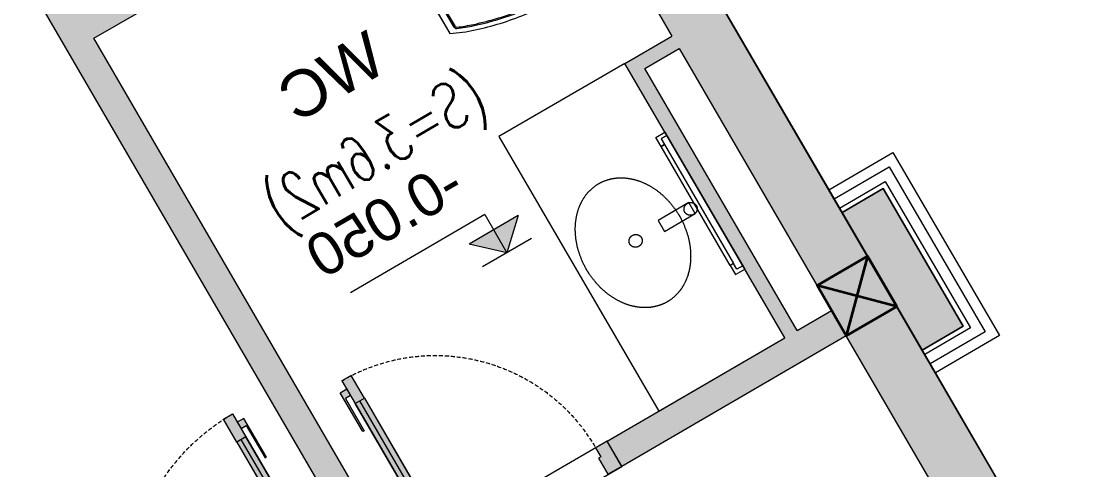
# Model space of a CAD drawing. Header units: millimetres. Extents: x 403824132 to 733479728, y 1974822364 to 2151530530.
# Drawn here: x 568642918 to 568646929, y 2063052126 to 2063053821 of the extents above; entities that cross this region are included whole.
import ezdxf
from ezdxf.enums import TextEntityAlignment as Align

# ---------------------------------------------------------------- set-up
doc = ezdxf.new("R2010")
doc.units = ezdxf.units.MM
doc.linetypes.add('HIDDEN', pattern=[0.75, 0.5, -0.25])
for name, color, linetype, lineweight in [('A-COT VACH', 2, 'Continuous', 35), ('A-HATCH', 251, 'Continuous', 5), ('A-KY HIEU', 34, 'Continuous', 20), ('A-TEXT', 7, 'Continuous', 18), ('E- THAY', 9, 'Continuous', 20), ('E- Tuong', 4, 'Continuous', 13), ('E-NoiThat', 32, 'Continuous', 9), ('i_Hatch', 250, 'Continuous', 13), ('i_ThietBi', 32, 'Continuous', 13), ('LD-CUA', 146, 'Continuous', 13), ('LD-THAY', 9, 'Continuous', 13)]:
    doc.layers.add(name, color=color, linetype=linetype, lineweight=lineweight)
doc.styles.add('A1-arial', font='arial.ttf')
doc.styles.add('AA - Arial - Regular', font='arial.ttf', dxfattribs={"height": 250})
doc.styles.add('Dim roman', font='romans.shx', dxfattribs={"width": 0.7})

# ---------------------------------------------------------------- blocks, each defined once
blk = doc.blocks.new('*U253')
h = blk.add_hatch(color=254)
h.dxf.hatch_style = 1
h.paths.add_polyline_path([(21.7, 594.5), (21.7, 764.1), (50, 764.1), (50, 735.9), (27.4, 735.9), (27.4, 594.5)])
h = blk.add_hatch(color=253)
h.dxf.hatch_style = 1
h.paths.add_polyline_path([(50, 100), (90, 100), (90, 0), (50, 0)])
h.paths.add_polyline_path([(50, 700), (90, 700), (90, 800), (50, 800)])
h = blk.add_hatch(color=254)
h.dxf.hatch_style = 1
h.paths.add_polyline_path([(90, 100), (50, 100), (50, 700), (90, 700)])
h = blk.add_hatch(color=253)
h.dxf.hatch_style = 1
h.paths.add_polyline_path([(0, 0), (50, 0), (50, -40), (60, -40), (60, -110), (0, -110)])
h = blk.add_hatch(color=253)
h.dxf.hatch_style = 1
h.paths.add_polyline_path([(900, 0), (850, 0), (850, -40), (840, -40), (840, -110), (900, -110)])
for p, q in [((70, 100), (70, 700)), ((90, 700), (90, 100))]:
    blk.add_line(p, q)
for points in [[(21.7, 594.5), (21.7, 764.1), (50, 764.1), (50, 735.9), (27.4, 735.9), (27.4, 594.5)], [(90, 100), (50, 100), (50, 700), (90, 700)], [(0, 0), (50, 0), (50, -40), (60, -40), (60, -110), (0, -110)], [(900, 0), (850, 0), (850, -40), (840, -40), (840, -110), (900, -110)]]:
    blk.add_lwpolyline(points, close=True)
for points in [[(50, 700), (90, 700), (90, 800), (50, 800), (50, 700)], [(50, 702.9), (50, 100)], [(50, 100), (90, 100), (90, 0), (50, 0), (50, 100)]]:
    blk.add_lwpolyline(points)
at = {"linetype": 'HIDDEN', "ltscale": 30}
blk.add_arc((50, 0), 800, 0, 90, dxfattribs=at)
blk = doc.blocks.new('A$C01E237DA')
at = {"layer": 'i_ThietBi'}
for p, q in [((124, 759.1), (-119.8, 759.1)), ((-106.9, 731.5), (111, 731.5)), ((-106.9, 726.5), (111.1, 726.5)), ((182.1, 201.7), (-180.3, 202.2)), ((182.1, 201.7), (-180.3, 202.2)), ((-253.4, 20), (-253.2, 144.2)), ((-243.2, 154.2), (-197, 154.2)), ((-243.2, 154.2), (-197, 154.2)), ((-197, 164.9), (199.5, 165)), ((-197, 164.9), (199.5, 165)), ((199.2, 154.3), (243.6, 154.2)), ((199.2, 154.3), (243.6, 154.2))]:
    blk.add_line(p, q, dxfattribs=at)
blk.add_lwpolyline([(-253.4, 20, 0.414644), (-233.4, 0), (233.4, 0, 0.413784), (253.4, 20), (253.6, 144.2, 0.414214), (243.6, 154.2, 0.030719), (207.3, 462.5, 0.045974), (160.7, 664.8, 0.040862), (124, 759.1), (-119.8, 759.1, 0.042274), (-157.5, 665.3, 0.045977), (-204.6, 463.1, 0.030636), (-243.2, 154.2, 0.414214), (-253.2, 144.2), (-253.4, 20, 0.414214), (-233.4, 0)], format="xyb", dxfattribs=at)
for centre, radius, start, end in [((415.2, 489.4), 599.1, 153.2435, 162.9263), ((406.7, 490.6), 573.1, 155.8082, 162.7877), ((406.7, 490.6), 573.1, 155.8082, 162.7877), ((406.7, 490.6), 568.1, 155.8028, 162.7839), ((406.7, 490.6), 568.1, 155.8028, 162.7839), ((-106.9, 721.5), 10, 89.5552, 156.4302), ((-106.9, 721.5), 10, 89.5552, 156.4302), ((-106.9, 721.5), 5, 89.5552, 156.4302), ((-106.9, 721.5), 5, 89.5552, 156.4302), ((110.9, 721.5), 10, 23.5698, 90.4448), ((110.9, 721.5), 5, 23.5698, 90.4448), ((110.9, 721.5), 5, 23.5698, 90.4448), ((-433.6, 487.7), 597.6, 16.5948, 23.2571), ((-433.6, 487.7), 602.6, 16.5948, 23.2414), ((-433.6, 487.7), 620.1, 16.5948, 25.9545), ((915.9, 308.6), 1131.2, 161.6177, 172.1474), ((916.1, 308.6), 1113.8, 161.5781, 172.1303), ((916.1, 308.6), 1113.8, 161.5781, 172.1303), ((916.1, 308.6), 1108.9, 161.5878, 172.1346), ((916.1, 308.6), 1108.9, 161.5878, 172.1346), ((-914.1, 310.9), 1109, 7.7136, 18.2596), ((-914.1, 310.9), 1109, 7.7136, 18.2596), ((-914.4, 301.2), 1117.4, 8.2007, 18.7361), ((-914.4, 301.2), 1117.4, 8.2007, 18.7361), ((-913.9, 310.9), 1131.3, 7.7004, 18.2295), ((2294.4, -5.6), 2542.6, 169.3761, 176.3952), ((2288.4, 231.5), 2486.5, 174.7016, 184.9536), ((2288.4, 231.5), 2486.5, 174.7016, 184.9536), ((2278.2, 257.2), 2468.9, 175.2821, 181.0488), ((2278.2, 257.2), 2468.9, 175.2821, 181.0488), ((-2276.2, 263.9), 2468.9, 358.783, 4.5496), ((-2276.2, 263.9), 2468.9, 358.783, 4.5496), ((-2278, 246.3), 2478.9, 354.7152, 4.9599), ((-2278, 246.3), 2478.9, 354.7152, 4.9599), ((-2281.4, 13), 2528.9, 3.2004, 10.2385), ((-180.3, 212.2), 10, 181.0488, 269.9159), ((-180.3, 212.2), 10, 181.0488, 269.9159), ((182.1, 211.7), 10, 269.9159, 358.783), ((182.1, 211.7), 10, 269.9159, 358.783), ((-243.2, 144.2), 10, 89.9159, 179.9159), ((243.6, 144.2), 10, 359.9159, 89.9159), ((-169.1, 19.8), 20, 179.9159, 269.9159), ((-169.1, 19.8), 20, 179.9159, 269.9159), ((170.4, 20), 20, 269.9159, 359.9159), ((170.4, 20), 20, 269.9159, 359.9159)]:
    blk.add_arc(centre, radius, start, end, dxfattribs=at)
blk = doc.blocks.new('lvb11')
at = {"layer": 'E-NoiThat'}
for p, q in [((-299.4, -40), (-299.4, 0)), ((-299.4, 0), (-284.4, 0)), ((-299.4, 0), (299.4, 0)), ((-284.4, 0), (-284.4, -25)), ((299.4, 0), (284.4, 0)), ((284.4, 0), (284.4, -25)), ((299.4, -40), (299.4, 0)), ((-259.4, -40), (-299.4, -40)), ((-284.4, -25), (-259.4, -25)), ((-259.4, -25), (259.4, -25)), ((-259.4, -40), (-259.4, -25)), ((-259.4, -25), (-259.4, -40)), ((259.4, -40), (-259.4, -40)), ((259.4, -25), (259.4, -40)), ((284.4, -25), (259.4, -25)), ((259.4, -25), (259.4, -40)), ((259.4, -40), (299.4, -40)), ((-23.7, -55.3), (-23.7, -189.4)), ((23.7, -55.3), (-23.7, -55.3)), ((23.7, -189.4), (23.7, -55.3)), ((-23.7, -189.4), (23.7, -189.4))]:
    blk.add_line(p, q, dxfattribs=at)
for points, knots in [([(-0.2, -37), (-6.6, -37), (-12.1, -40.4), (-17.7, -43.7), (-20.9, -49.5), (-24.1, -55.3), (-24.1, -62), (-24.1, -68.7), (-20.9, -74.5), (-17.7, -80.3), (-12.1, -83.7), (-6.6, -87), (-0.2, -87), (6.2, -87), (11.8, -83.7), (17.3, -80.3), (20.5, -74.5), (23.7, -68.7), (23.7, -62), (23.7, -55.3), (20.5, -49.5), (17.3, -43.7), (11.8, -40.4), (6.2, -37), (-0.2, -37)], [0, 0, 0, 0.083333, 0.083333, 0.166667, 0.166667, 0.25, 0.25, 0.333333, 0.333333, 0.416667, 0.416667, 0.5, 0.5, 0.583333, 0.583333, 0.666667, 0.666667, 0.75, 0.75, 0.833333, 0.833333, 0.916667, 0.916667, 1, 1, 1]), ([(-257, -307.6), (-254.5, -274), (-242.1, -246.3), (-229.8, -218.7), (-206.6, -194), (-183.5, -169.3), (-152, -151.2), (-120.6, -133.1), (-85.3, -123.4), (-50.1, -113.8), (-7.4, -111.7)], [0.5033939, 0.5033939, 0.5033939, 0.5516063, 0.5516063, 0.5998188, 0.5998188, 0.6480313, 0.6480313, 0.6962437, 0.6962437, 0.7444562, 0.7444562, 0.7444562]), ([(9.1, -111.7), (51.9, -113.8), (87.2, -123.4), (122.4, -133.1), (153.9, -151.3), (185.3, -169.4), (208.5, -194.1), (231.6, -218.8), (243.8, -246.4), (256.1, -274.1), (258.8, -307.6)], [0.7538041, 0.7538041, 0.7538041, 0.8021085, 0.8021085, 0.8504129, 0.8504129, 0.8987173, 0.8987173, 0.9470217, 0.9470217, 0.9953261, 0.9953261, 0.9953261]), ([(-0.2, -277), (-6.6, -277), (-12.1, -280.4), (-17.7, -283.7), (-20.9, -289.5), (-24.1, -295.3), (-24.1, -302), (-24.1, -308.7), (-20.9, -314.5), (-17.7, -320.3), (-12.1, -323.7), (-6.6, -327), (-0.2, -327), (6.2, -327), (11.8, -323.7), (17.3, -320.3), (20.5, -314.5), (23.7, -308.7), (23.7, -302), (23.7, -295.3), (20.5, -289.5), (17.3, -283.7), (11.8, -280.4), (6.2, -277), (-0.2, -277)], [0, 0, 0, 0.083333, 0.083333, 0.166667, 0.166667, 0.25, 0.25, 0.333333, 0.333333, 0.416667, 0.416667, 0.5, 0.5, 0.583333, 0.583333, 0.666667, 0.666667, 0.75, 0.75, 0.833333, 0.833333, 0.916667, 0.916667, 1, 1, 1]), ([(-7.4, -516.4), (-50.2, -514.4), (-85.5, -504.7), (-120.7, -495), (-152.2, -476.9), (-183.6, -458.7), (-206.7, -434), (-229.8, -409.3), (-242.1, -381.7), (-254.4, -354.1), (-257, -320.6)], [0.2537819, 0.2537819, 0.2537819, 0.3018441, 0.3018441, 0.3499063, 0.3499063, 0.3979685, 0.3979685, 0.4460307, 0.4460307, 0.4940929, 0.4940929, 0.4940929]), ([(258.8, -320.6), (256.2, -354.2), (243.8, -381.8), (231.5, -409.5), (208.3, -434.2), (185.2, -458.8), (153.7, -477), (122.3, -495.1), (87.1, -504.7), (51.8, -514.3), (9.1, -516.4)], [0.0046272, 0.0046272, 0.0046272, 0.0525979, 0.0525979, 0.1005686, 0.1005686, 0.1485394, 0.1485394, 0.1965101, 0.1965101, 0.2444809, 0.2444809, 0.2444809])]:
    blk.add_open_spline(points, degree=2, knots=knots, dxfattribs=at)
for points in [[(-7.4, -111.7), (0.9, -111.7), (9.1, -111.7)], [(-257, -320.6), (-257, -314.1), (-257, -307.6)], [(258.8, -307.6), (258.8, -310.8), (258.8, -314.1)], [(258.8, -314.1), (258.8, -317.3), (258.8, -320.6)], [(9.1, -516.4), (0.9, -516.4), (-7.4, -516.4)]]:
    blk.add_open_spline(points, degree=2, dxfattribs=at)
blk = doc.blocks.new('*U185')
h = blk.add_hatch(color=253)
h.dxf.hatch_style = 1
h.paths.add_polyline_path([(-50, 100), (-90, 100), (-90, 0), (-50, 0)])
h.paths.add_polyline_path([(-50, 600), (-90, 600), (-90, 700), (-50, 700)])
h = blk.add_hatch(color=254)
h.dxf.hatch_style = 1
h.paths.add_polyline_path([(-21.7, 494.5), (-21.7, 664.1), (-50, 664.1), (-50, 635.9), (-27.4, 635.9), (-27.4, 494.5)])
h = blk.add_hatch(color=254)
h.dxf.hatch_style = 1
h.paths.add_polyline_path([(-90, 100), (-50, 100), (-50, 600), (-90, 600)])
h = blk.add_hatch(color=253)
h.dxf.hatch_style = 1
h.paths.add_polyline_path([(-800, 0), (-750, 0), (-750, -40), (-740, -40), (-740, -110), (-800, -110)])
h = blk.add_hatch(color=253)
h.dxf.hatch_style = 1
h.paths.add_polyline_path([(0, 0), (-50, 0), (-50, -40), (-60, -40), (-60, -110), (0, -110)])
for p, q in [((-90, 600), (-90, 100)), ((-70, 100), (-70, 600))]:
    blk.add_line(p, q)
for points in [[(-50, 600), (-90, 600), (-90, 700), (-50, 700), (-50, 600)], [(-50, 602.9), (-50, 100)], [(-50, 100), (-90, 100), (-90, 0), (-50, 0), (-50, 100)]]:
    blk.add_lwpolyline(points)
for points in [[(-21.7, 494.5), (-21.7, 664.1), (-50, 664.1), (-50, 635.9), (-27.4, 635.9), (-27.4, 494.5)], [(-90, 100), (-50, 100), (-50, 600), (-90, 600)], [(-800, 0), (-750, 0), (-750, -40), (-740, -40), (-740, -110), (-800, -110)], [(0, 0), (-50, 0), (-50, -40), (-60, -40), (-60, -110), (0, -110)]]:
    blk.add_lwpolyline(points, close=True)
at = {"linetype": 'HIDDEN', "ltscale": 30}
blk.add_arc((-50, 0), 700, 90, 180, dxfattribs=at)
blk = doc.blocks.new('cot')
at = {"layer": 'i_Hatch'}
h = blk.add_hatch(color=256, dxfattribs=at)
h.dxf.hatch_style = 1
h.paths.add_polyline_path([(-124080301.5, 101892782.2), (-124080081.5, 101892782.2), (-124080081.5, 101893002.2), (-124080301.5, 101893002.2)])
at = {"layer": 'A-COT VACH'}
for p, q in [((-124080301.5, 101893002.2), (-124080081.5, 101892782.2)), ((-124080301.5, 101892782.2), (-124080081.5, 101893002.2))]:
    blk.add_line(p, q, dxfattribs=at)
blk.add_lwpolyline([(-124080301.5, 101892782.2), (-124080081.5, 101892782.2), (-124080081.5, 101893002.2), (-124080301.5, 101893002.2)], close=True, dxfattribs=at)
blk = doc.blocks.new('luoicot')
at = {"layer": 'E- Tuong'}
blk.add_blockref('cot', (-10876, -812.8), dxfattribs=at)
blk = doc.blocks.new('cotxaytho')
at = {"layer": 'A-KY HIEU'}
h = blk.add_hatch(color=256, dxfattribs=at)
h.paths.add_polyline_path([(200, 187.5), (0, 187.5), (0, 0)])
h.paths.add_polyline_path([(0, 187.5), (-200, 187.5), (0, 0)])
for p, q in [((0, 312.5), (0, 0)), ((0, 312.5), (1100, 312.5)), ((-200, 187.5), (0, 0)), ((-200, 187.5), (200, 187.5)), ((0, 0), (200, 187.5)), ((-200, 0), (200, 0))]:
    blk.add_line(p, q, dxfattribs=at)
at = {"color": 6, "style": 'A1-arial'}
blk.add_attdef('-0.050', (35, 401.7), '', height=250, dxfattribs=at)
blk = doc.blocks.new('MB TANG 1 BT3')
at = {"layer": 'A-HATCH'}
h = blk.add_hatch(color=256, dxfattribs=at)
h.dxf.hatch_style = 1
h.paths.add_polyline_path([(7080555, 945515.8), (7073665.1, 945515.8), (7073665.1, 945295.8), (7073975.1, 945295.8), (7073975.1, 945004.8), (7074085.1, 945004.8), (7074085.1, 945295.8), (7080335, 945295.8), (7080335, 944795.8), (7080555, 944795.8)])
h.paths.add_polyline_path([(7080555, 942395.8), (7080335, 942395.8), (7080335, 941915.9), (7076335.1, 941915.9), (7076335.1, 941805.9), (7075085.1, 941805.9), (7075085.1, 941695.9), (7078535, 941695.9), (7078535, 940995.8), (7078755, 940995.8), (7078755, 941695.9), (7080555, 941695.9)])
h.paths.add_polyline_path([(7072085.1, 945295.8), (7072465.1, 945295.8), (7072465.1, 945515.8), (7071865.1, 945515.8), (7071865.1, 941805.9), (7071865.1, 941505.9), (7071865.1, 940680.9), (7072085.1, 940680.9), (7072085.1, 941695.9), (7073065.1, 941695.9), (7073065.1, 941805.9), (7072290.1, 941805.9), (7072290.1, 943004.8), (7072085.1, 943004.8), (7072085.1, 944094.8), (7073975.1, 944094.8), (7073975.1, 941805.9), (7073865.1, 941805.9), (7073865.1, 941695.9), (7074185.1, 941695.9), (7074185.1, 941805.9), (7074085.1, 941805.9), (7074085.1, 944304.8), (7073975.1, 944304.8), (7073975.1, 944204.8), (7072085.1, 944204.8)])
h.paths.add_polyline_path([(7072085.1, 942949.8), (7072235.1, 942949.8), (7072235.1, 941805.9), (7072085.1, 941805.9)], flags=16)
h.paths.add_polyline_path([(7072085.1, 938910.8), (7071865.1, 938910.8), (7071865.1, 937675.8), (7071865.1, 937485.8), (7071865.1, 937185.8), (7072085.1, 937185.8), (7072085.1, 937785.8), (7075065.1, 937785.8), (7075065.1, 937895.8), (7072085.1, 937895.8)])
h.paths.add_polyline_path([(7072085.1, 935985.8), (7071865.1, 935985.8), (7071865.1, 934842.7), (7072085.1, 934842.7)])
h.paths.add_polyline_path([(7073675.1, 932186.5), (7072085.1, 932186.5), (7072085.1, 932721.5), (7071865.1, 932721.5), (7071865.1, 931966.5), (7073675.1, 931966.5)])
h.paths.add_polyline_path([(7072305.1, 931966.5), (7071865.1, 931966.5), (7071865.1, 932321.5), (7071665.1, 932321.5), (7071665.1, 931681.5), (7072305.1, 931681.5)])
h.paths.add_polyline_path([(7078798.4, 932341), (7078650.7, 932504.1), (7078300.2, 932186.5), (7076075.1, 932186.5), (7076075.1, 931966.5), (7078385.1, 931966.5)])
h.paths.add_polyline_path([(7077984.8, 931966.5), (7077874.8, 931966.5), (7077874.8, 931826.5), (7077494.8, 931826.5), (7077494.8, 931966.5), (7077384.8, 931966.5), (7077384.8, 931716.5), (7077984.8, 931716.5)])
h.paths.add_polyline_path([(7080555, 933932.7), (7080555, 935404.3), (7080335, 935404.3), (7080335, 934030.2), (7079984.6, 933712.7), (7080132.3, 933549.7)])
h.paths.add_polyline_path([(7080805, 934932.7), (7080555, 934932.7), (7080555, 934822.7), (7080695, 934822.7), (7080695, 934442.7), (7080555, 934442.7), (7080555, 934332.7), (7080805, 934332.7)])
h.paths.add_polyline_path([(7080555, 937895.8), (7078755, 937895.8), (7078755, 938595.8), (7078535, 938595.8), (7078535, 937895.8), (7077715.1, 937895.8), (7077715.1, 937675.8), (7080335, 937675.8), (7080335, 937004.3), (7080555, 937004.3)])
h.paths.add_polyline_path([(7080812.5, 938075.8), (7080212.5, 938075.8), (7080212.5, 937895.8), (7080555, 937895.8), (7080555, 937475.8), (7080812.5, 937475.8)])
h.paths.add_polyline_path([(7076625.1, 937895.8), (7075965.1, 937895.8), (7075965.1, 937785.8), (7076075.1, 937785.8), (7076075.1, 934375.7), (7076585.1, 934375.7), (7076585.1, 934485.7), (7076185.1, 934485.7), (7076185.1, 937675.8), (7076625.1, 937675.8)])
h.paths.add_polyline_path([(7071865.1, 938085.8), (7071685.1, 938085.8), (7071685.1, 937485.8), (7071865.1, 937485.8)])
h.paths.add_polyline_path([(7071685.1, 941505.9), (7071685.1, 942105.9), (7071865.1, 942105.9), (7071865.1, 941805.9), (7071865.1, 941505.9)])
h.paths.add_polyline_path([(7072325.1, 945695.8), (7071685.1, 945695.8), (7071685.1, 945095.8), (7071865.1, 945095.8), (7071865.1, 945515.8), (7072325.1, 945515.8)])
h.paths.add_polyline_path([(7080822.3, 945695.8), (7080182.3, 945695.8), (7080182.3, 945515.8), (7080555, 945515.8), (7080555, 945055.8), (7080822.3, 945055.8)])
h.paths.add_polyline_path([(7080812.6, 942115.8), (7080555, 942115.8), (7080555, 941695.9), (7080212.6, 941695.9), (7080212.6, 941515.8), (7080812.6, 941515.8)])
at = {"layer": 'E- THAY'}
blk.add_lwpolyline([(7073065.1, 941805.9), (7073865.1, 941805.9), (7073865.1, 941695.9), (7073065.1, 941695.9)], close=True, dxfattribs=at)
at = {"layer": 'E- Tuong'}
for p, q in [((7071865.1, 945515.8), (7071865.1, 941805.9)), ((7074085.1, 944304.8), (7074085.1, 941805.9)), ((7072085.1, 944094.8), (7072085.1, 943004.8)), ((7073975.1, 944094.8), (7072085.1, 944094.8)), ((7073975.1, 941805.9), (7073975.1, 944094.8)), ((7072290.1, 943004.8), (7072085.1, 943004.8)), ((7072290.1, 941805.9), (7072290.1, 943004.8)), ((7072235.1, 942949.8), (7072085.1, 942949.8)), ((7072085.1, 942949.8), (7072085.1, 941805.9)), ((7072235.1, 941805.9), (7072235.1, 942949.8)), ((7071865.1, 941855.9), (7071865.1, 941855.9)), ((7071865.1, 941805.9), (7071865.1, 940680.9)), ((7072235.1, 941805.9), (7072085.1, 941805.9)), ((7073065.1, 941805.9), (7072290.1, 941805.9)), ((7073065.1, 941695.9), (7073065.1, 941805.9)), ((7072085.1, 940680.9), (7072085.1, 941695.9)), ((7072085.1, 941695.9), (7073065.1, 941695.9))]:
    blk.add_line(p, q, dxfattribs=at)
blk.add_lwpolyline([(7071865.1, 941505.9), (7071865.1, 942105.9), (7071685.1, 942105.9), (7071685.1, 941505.9)], close=True, dxfattribs=at)
at = {"layer": 'E-NoiThat'}
blk.add_lwpolyline([(7072840.1, 941805.9), (7072290.1, 941805.9), (7072290.1, 943004.8), (7072840.1, 943004.8)], close=True, dxfattribs=at)
at = {"layer": 'LD-THAY'}
for points in [[(7071865.1, 941405.9), (7071865.1, 942205.9), (7071585.1, 942205.9), (7071585.1, 941405.9)], [(7071865.1, 941445.9), (7071865.1, 942165.9), (7071625.1, 942165.9), (7071625.1, 941445.9)], [(7071865.1, 941485.9), (7071865.1, 942125.9), (7071665.1, 942125.9), (7071665.1, 941485.9)], [(7071865.1, 942105.9), (7071685.1, 942105.9), (7071685.1, 941505.9), (7071865.1, 941505.9)]]:
    blk.add_lwpolyline(points, close=True, dxfattribs=at)
at = {"layer": 'A-KY HIEU'}
ref = blk.add_blockref('cotxaytho', (7073034.3, 942610.8), dxfattribs=dict(at, xscale=0.5333333333255724, yscale=0.5333333333255724, zscale=0.5333333333255724))
ref.add_attrib('-0.050', '-0.050', dxfattribs={"layer": 'A-TEXT', "color": 6, "height": 160, "style": 'A1-arial'}).set_placement((7073053, 942825.3), align=Align.BOTTOM_LEFT)
at = {"layer": 'E- Tuong'}
blk.add_blockref('luoicot', (131163042.6, -100950273.6), dxfattribs=at)
at = {"layer": 'E-NoiThat', "xscale": -0.9999999999999998, "rotation": 90}
blk.add_blockref('lvb11', (7072290.1, 942405.3), dxfattribs=at)
at = {"layer": 'i_Hatch', "xscale": -0.9473684210526316, "yscale": 0.9473684210526316, "zscale": 0.9473684210526317, "rotation": 270}
blk.add_blockref('A$C01E237DA', (7072085.1, 943547.8), dxfattribs=at)
at = {"layer": 'LD-CUA'}
for name, p in [('*U253', (7074185.1, 941805.9)), ('*U185', (7073865.1, 941806.6))]:
    blk.add_blockref(name, p, dxfattribs=at)
at = {"layer": 'A-TEXT', "style": 'AA - Arial - Regular'}
blk.add_text('WC', height=175, dxfattribs=at).set_placement((7073271.3, 943518.6), align=Align.MIDDLE_CENTER)
at = {"layer": 'A-TEXT', "style": 'Dim roman', "width": 0.7}
blk.add_text('(S=3.6m2)', height=175, dxfattribs=at).set_placement((7073271.3, 943198.8), align=Align.MIDDLE_CENTER)

msp = doc.modelspace()

# ---------------------------------------------------------------- linework, layer by layer
at = {"layer": 'E- THAY', "elevation": -0.1}
msp.add_lwpolyline([(568647948.3, 2063049782.9), (568644302.4, 2063056049.5), (568640519.9, 2063053848.9), (568639870.3, 2063054965.4), (568645288.8, 2063058117.9), (568649584.3, 2063050734.7), (568647948.3, 2063049782.9)], dxfattribs=at)

# ---------------------------------------------------------------- next in the draw order: block references
at = {"layer": 'LD-THAY', "extrusion": (-4.4763e-10, 2.88067e-10, -1), "xscale": 1.001380112430792, "yscale": 1.001380112430792, "zscale": -1.001380112430793, "rotation": 329.8093023227514}
msp.add_blockref('MB TANG 1 BT3', (-575241487.6, 2065798863.8, 0.4), dxfattribs=at)

# ---------------------------------------------------------------- next in the draw order: linework, layer by layer
at = {"layer": 'E- THAY', "elevation": -0.1}
msp.add_lwpolyline([(568647948.3, 2063049782.9), (568644302.4, 2063056049.5), (568640519.9, 2063053848.9), (568639870.3, 2063054965.4), (568645288.8, 2063058117.9), (568649584.3, 2063050734.7), (568647948.3, 2063049782.9)], dxfattribs=at)
at = {"layer": 'LD-THAY', "elevation": -0.1}
msp.add_lwpolyline([(568646347.9, 2063041542.3), (568650744.6, 2063044100.3), (568650888.1, 2063043853.6), (568651442.1, 2063044175.9), (568651119.8, 2063044729.9), (568650946.7, 2063044629.1), (568648346.1, 2063049099.1), (568648501.9, 2063049189.8), (568648199.7, 2063049709.1), (568648043.9, 2063049618.4), (568646321.7, 2063052578.7), (568646477.5, 2063052669.3), (568646175.3, 2063053188.7), (568646019.5, 2063053098), (568644513.9, 2063055686), (568644669.7, 2063055776.6), (568644367.5, 2063056295.9)], dxfattribs=at)

# ---------------------------------------------------------------- next in the draw order: block references
at = {"layer": 'LD-THAY', "extrusion": (-4.4763e-10, 2.88067e-10, -1), "xscale": 1.001380112430792, "yscale": 1.001380112430792, "zscale": -1.001380112430793, "rotation": 329.8093023227514}
msp.add_blockref('MB TANG 1 BT3', (-575241487.6, 2065798863.8, 0.4), dxfattribs=at)

# ---------------------------------------------------------------- next in the draw order: linework, layer by layer
at = {"layer": 'LD-THAY', "elevation": -0.1}
msp.add_lwpolyline([(568646347.9, 2063041542.3), (568650744.6, 2063044100.3), (568650888.1, 2063043853.6), (568651442.1, 2063044175.9), (568651119.8, 2063044729.9), (568650946.7, 2063044629.1), (568648346.1, 2063049099.1), (568648501.9, 2063049189.8), (568648199.7, 2063049709.1), (568648043.9, 2063049618.4), (568646321.7, 2063052578.7), (568646477.5, 2063052669.3), (568646175.3, 2063053188.7), (568646019.5, 2063053098), (568644513.9, 2063055686), (568644669.7, 2063055776.6), (568644367.5, 2063056295.9)], dxfattribs=at)

doc.saveas('drawing.dxf')
